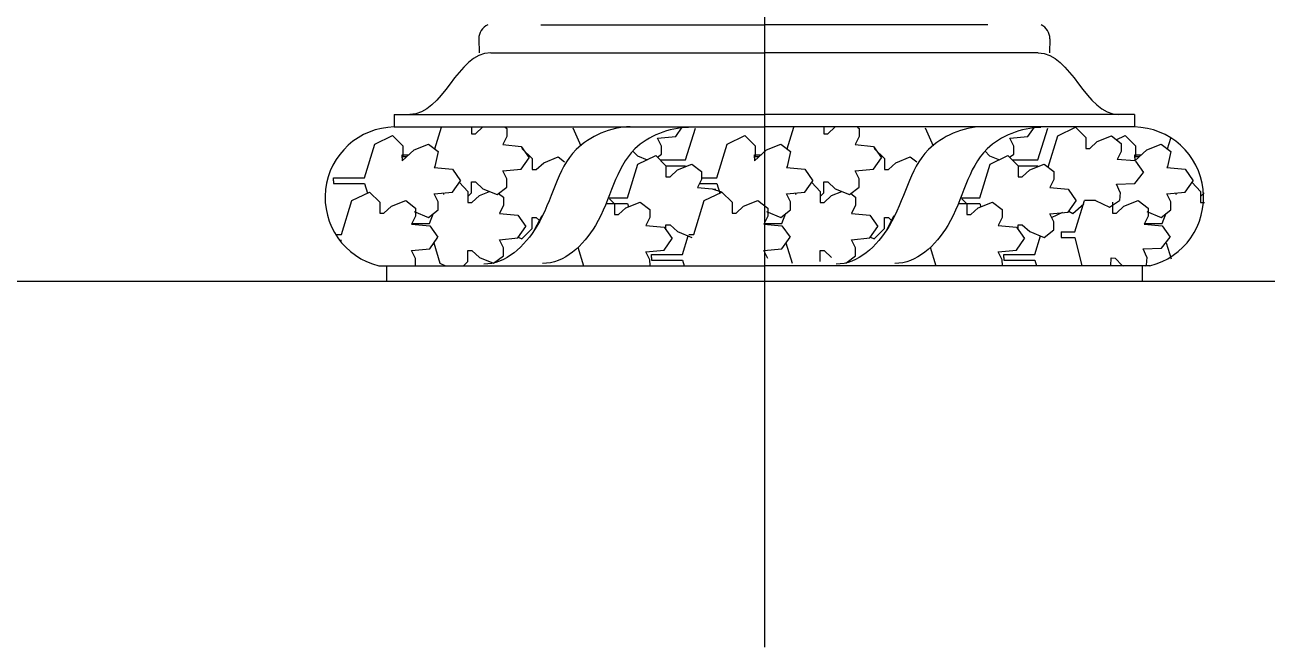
# Model space of a CAD drawing. Header units: millimetres. Extents: x 0 to 13338, y 0 to 11580.
# Drawn here: x 7698 to 8503, y 474 to 877 of the extents above; entities that cross this region are included whole.
import ezdxf

# ---------------------------------------------------------------- set-up
doc = ezdxf.new("R2010")
doc.units = ezdxf.units.MM
doc.linetypes.add('CENTER', pattern=[50.8, 31.75, -6.35, 6.35, -6.35])
doc.layers.add('axes', color=40, linetype='CENTER')
doc.layers.add('dwgmodels.com', color=250, linetype='Continuous')

# ---------------------------------------------------------------- blocks, each defined once
blk = doc.blocks.new('Public Light 9_side_dwgmodels.com')
at = {"color": 0}
for p, q in [((-144.99, 166.17), (0, 166.17)), ((144.99, 166.17), (0, 166.17)), ((-185.19, 157.11), (-185, 148)), ((185.19, 157.11), (185, 148)), ((-177.5, 148), (0, 148)), ((-173.26, 148), (0, 148)), ((177.5, 148), (0, 148)), ((173.26, 148), (0, 148)), ((-240, 108), (0, 108)), ((-240, 108), (-240, 100)), ((240, 108), (0, 108)), ((240, 108), (240, 100)), ((-240, 100), (0, 100)), ((-213.62, 85.73), (-209.32, 99.82)), ((-189.94, 99.82), (-189.94, 95.58)), ((-187.35, 95.58), (-182.52, 100.03)), ((-168.12, 99.82), (-166.94, 98.92)), ((-166.94, 98.92), (-166.94, 93.72)), ((-124.26, 99.53), (-118.93, 87.68)), ((-57.48, 93.91), (-53.35, 99.82)), ((-51.08, 78.6), (-44.57, 99.19)), ((240, 100), (0, 100)), ((14.85, 85.73), (19.15, 99.82)), ((38.53, 99.82), (38.53, 95.58)), ((41.13, 95.58), (45.95, 100.03)), ((60.36, 99.82), (61.53, 98.92)), ((61.53, 98.92), (61.53, 93.72)), ((104.22, 99.53), (109.54, 87.68)), ((170.99, 93.91), (175.13, 99.82)), ((177.39, 78.6), (183.91, 99.19)), ((190.34, 94.18), (201.84, 99.75)), ((201.84, 99.75), (208.52, 93.07)), ((-259.33, 67.01), (-252.65, 88.9)), ((-252.65, 88.9), (-241.15, 94.47)), ((-241.15, 94.47), (-234.47, 87.79)), ((-227.05, 85.19), (-217.77, 88.9)), ((-217.77, 88.9), (-211.47, 84.08)), ((-189.94, 95.58), (-187.35, 95.58)), ((-166.94, 93.72), (-169.54, 88.53)), ((-69.36, 92.8), (-57.48, 93.91)), ((-66.76, 87.6), (-69.36, 92.8)), ((-30.86, 67.01), (-24.18, 88.9)), ((-24.18, 88.9), (-12.67, 94.47)), ((-12.67, 94.47), (-6, 87.79)), ((1.42, 85.19), (10.7, 88.9)), ((10.7, 88.9), (17.01, 84.08)), ((38.53, 95.58), (41.13, 95.58)), ((61.53, 93.72), (58.94, 88.53)), ((159.12, 92.8), (170.99, 93.91)), ((161.71, 87.6), (159.12, 92.8)), ((184.15, 73.89), (190.34, 94.18)), ((208.52, 93.07), (208.52, 86.02)), ((211.12, 86.02), (215.94, 90.47)), ((215.94, 90.47), (225.22, 94.18)), ((225.22, 94.18), (231.52, 89.36)), ((228.24, 91.68), (233.99, 94.47)), ((231.52, 89.36), (231.52, 84.16)), ((233.99, 94.47), (240.67, 87.79)), ((248.09, 85.19), (257.37, 88.9)), ((257.37, 88.9), (263.68, 84.08)), ((261.52, 85.73), (263.67, 92.77)), ((-234.84, 78.14), (-227.05, 85.19)), ((-234.84, 80), (-234.84, 81.85)), ((-234.84, 81.85), (-230.67, 81.85)), ((-234.47, 87.79), (-234.47, 80.74)), ((-234.47, 80.74), (-231.87, 80.74)), ((-211.47, 84.08), (-213.68, 74.45)), ((-169.54, 88.53), (-157.66, 87.42)), ((-157.66, 87.42), (-152.47, 80)), ((-157.2, 86.12), (-150.52, 79.44)), ((-85.27, 84.25), (-82.34, 81.29)), ((-82.34, 81.29), (-76.05, 78.78)), ((-81.97, 75.91), (-70.47, 81.48)), ((-70.47, 81.48), (-63.79, 74.8)), ((-69.39, 80.4), (-66.76, 82.41)), ((-66.76, 82.41), (-66.76, 87.6)), ((-6.37, 78.14), (1.42, 85.19)), ((-6.37, 80), (-6.37, 81.85)), ((-6.37, 81.85), (-2.19, 81.85)), ((-6, 87.79), (-6, 80.74)), ((-6, 80.74), (-3.4, 80.74)), ((17.01, 84.08), (14.79, 74.45)), ((58.94, 88.53), (70.81, 87.42)), ((70.81, 87.42), (76, 80)), ((71.27, 86.12), (77.95, 79.44)), ((143.2, 84.25), (146.13, 81.29)), ((146.13, 81.29), (152.42, 78.78)), ((146.5, 75.91), (158, 81.48)), ((158, 81.48), (164.68, 74.8)), ((159.09, 80.4), (161.71, 82.41)), ((161.71, 82.41), (161.71, 87.6)), ((208.52, 86.02), (211.12, 86.02)), ((231.52, 84.16), (228.93, 78.97)), ((240.3, 78.14), (248.09, 85.19)), ((240.3, 80), (240.3, 81.85)), ((240.3, 81.85), (244.48, 81.85)), ((240.67, 87.79), (240.67, 80.74)), ((240.67, 80.74), (243.27, 80.74)), ((263.68, 84.08), (261.46, 74.45)), ((-234.84, 80), (-234.84, 78.14)), ((-213.68, 74.45), (-214.06, 73.69)), ((-214.06, 73.69), (-202.19, 72.57)), ((-202.19, 72.57), (-196.99, 65.15)), ((-169.54, 71.46), (-157.66, 72.57)), ((-157.66, 72.57), (-152.47, 80)), ((-150.52, 79.44), (-150.52, 72.39)), ((-147.92, 72.39), (-143.1, 76.84)), ((-143.1, 76.84), (-133.82, 80.55)), ((-133.82, 80.55), (-129.55, 77.28)), ((-88.65, 54.02), (-81.97, 75.91)), ((-67.59, 78.6), (-51.08, 78.6)), ((-63.88, 74.89), (-51.08, 74.89)), ((-63.79, 74.8), (-63.79, 67.75)), ((-56.37, 72.2), (-47.09, 75.91)), ((-51.08, 74.89), (-50.93, 74.38)), ((-47.09, 75.91), (-40.79, 71.09)), ((-6.37, 80), (-6.37, 78.14)), ((14.79, 74.45), (14.41, 73.69)), ((14.41, 73.69), (26.28, 72.57)), ((26.28, 72.57), (31.48, 65.15)), ((58.94, 71.46), (70.81, 72.57)), ((70.81, 72.57), (76, 80)), ((77.95, 79.44), (77.95, 72.39)), ((80.55, 72.39), (85.37, 76.84)), ((85.37, 76.84), (94.65, 80.55)), ((94.65, 80.55), (98.93, 77.28)), ((139.82, 54.02), (146.5, 75.91)), ((160.88, 78.6), (177.39, 78.6)), ((164.59, 74.89), (177.39, 74.89)), ((164.68, 74.8), (164.68, 67.75)), ((172.1, 72.2), (181.38, 75.91)), ((177.39, 74.89), (177.55, 74.38)), ((181.38, 75.91), (187.69, 71.09)), ((184.02, 73.89), (184.15, 73.89)), ((240.3, 78.14), (228.93, 78.97)), ((240.3, 80), (240.3, 78.14)), ((240.8, 77.86), (245.99, 70.44)), ((261.46, 74.45), (261.08, 73.69)), ((261.08, 73.69), (272.95, 72.57)), ((272.95, 72.57), (278.15, 65.15)), ((-279.37, 65.15), (-279.37, 67.01)), ((-279.37, 67.01), (-259.33, 67.01)), ((-279.37, 65.15), (-279.37, 63.3)), ((-202.19, 57.73), (-196.99, 65.15)), ((-166.94, 66.27), (-169.54, 71.46)), ((-166.94, 61.07), (-166.94, 66.27)), ((-150.52, 72.39), (-147.92, 72.39)), ((-63.79, 67.75), (-61.19, 67.75)), ((-61.19, 67.75), (-56.37, 72.2)), ((-40.79, 65.9), (-43.38, 60.7)), ((-40.79, 71.09), (-40.79, 65.9)), ((-40.79, 67.01), (-30.86, 67.01)), ((26.28, 57.73), (31.48, 65.15)), ((61.53, 66.27), (58.94, 71.46)), ((61.53, 61.07), (61.53, 66.27)), ((77.95, 72.39), (80.55, 72.39)), ((164.68, 67.75), (167.28, 67.75)), ((167.28, 67.75), (172.1, 72.2)), ((187.69, 65.9), (185.09, 60.7)), ((187.69, 71.09), (187.69, 65.9)), ((240.37, 63.34), (245.99, 70.44)), ((272.95, 57.73), (278.15, 65.15)), ((-279.37, 63.3), (-259.33, 63.3)), ((-267.49, 52.26), (-255.99, 57.83)), ((-259.33, 63.3), (-257.44, 57.12)), ((-255.99, 57.83), (-249.31, 51.15)), ((-214.06, 56.62), (-202.19, 57.73)), ((-211.47, 51.42), (-214.06, 56.62)), ((-208.4, 57.15), (-208.13, 56.25)), ((-197.76, 63.98), (-192.26, 58.1)), ((-192.36, 54.95), (-189.94, 57.36)), ((-192.26, 58.1), (-192.26, 51.05)), ((-189.94, 57.36), (-189.94, 64.41)), ((-189.94, 64.41), (-187.35, 64.41)), ((-187.35, 64.41), (-182.52, 59.96)), ((-184.84, 55.51), (-178.19, 58.14)), ((-182.52, 59.96), (-173.25, 56.25)), ((-173.25, 56.25), (-166.94, 61.07)), ((-172.47, 56.85), (-169.26, 54.39)), ((-43.38, 60.7), (-31.51, 59.59)), ((-42.08, 63.3), (-30.86, 63.3)), ((-39.02, 52.26), (-27.52, 57.83)), ((-27.52, 57.83), (-33.54, 59.59)), ((-30.86, 63.3), (-28.97, 57.12)), ((-27.52, 57.83), (-20.84, 51.15)), ((14.41, 56.62), (26.28, 57.73)), ((17.01, 51.42), (14.41, 56.62)), ((20.07, 57.15), (20.35, 56.25)), ((30.71, 63.98), (36.21, 58.1)), ((36.12, 54.95), (38.53, 57.36)), ((36.21, 58.1), (36.21, 51.05)), ((38.53, 57.36), (38.53, 64.41)), ((38.53, 64.41), (41.13, 64.41)), ((41.13, 64.41), (45.95, 59.96)), ((43.63, 55.51), (50.29, 58.14)), ((45.95, 59.96), (55.23, 56.25)), ((55.23, 56.25), (61.53, 61.07)), ((56.01, 56.85), (59.21, 54.39)), ((185.09, 60.7), (196.96, 59.59)), ((196.96, 59.59), (202.16, 52.17)), ((228.45, 62.93), (240.37, 63.34)), ((230.73, 57.59), (228.45, 62.93)), ((230.73, 57.59), (230.42, 52.41)), ((261.08, 56.62), (272.95, 57.73)), ((263.68, 51.42), (261.08, 56.62)), ((266.74, 57.15), (267.02, 56.25)), ((277.38, 63.98), (282.88, 58.1)), ((282.79, 54.95), (285.2, 57.36)), ((282.88, 58.1), (282.88, 51.05)), ((-274.17, 30.37), (-267.49, 52.26)), ((-249.31, 51.15), (-249.31, 44.1)), ((-246.71, 44.1), (-241.89, 48.55)), ((-241.89, 48.55), (-232.61, 52.26)), ((-232.61, 52.26), (-226.31, 47.44)), ((-211.47, 46.23), (-211.47, 51.42)), ((-192.26, 51.05), (-189.67, 51.05)), ((-189.67, 51.05), (-184.84, 55.51)), ((-169.26, 49.2), (-171.86, 44)), ((-169.26, 54.39), (-169.26, 49.2)), ((-102.8, 50.31), (-88.65, 50.31)), ((-101.46, 54.02), (-88.65, 54.02)), ((-100.33, 53.36), (-97.18, 50.22)), ((-97.18, 50.22), (-97.18, 43.17)), ((-89.76, 47.62), (-80.49, 51.33)), ((-88.65, 50.31), (-88.04, 48.31)), ((-80.49, 51.33), (-74.18, 46.51)), ((-45.7, 30.37), (-39.02, 52.26)), ((-20.84, 51.15), (-20.84, 44.1)), ((-18.24, 44.1), (-13.42, 48.55)), ((-13.42, 48.55), (-4.14, 52.26)), ((-4.14, 52.26), (2.17, 47.44)), ((17.01, 46.23), (17.01, 51.42)), ((36.21, 51.05), (38.81, 51.05)), ((38.81, 51.05), (43.63, 55.51)), ((59.21, 49.2), (56.62, 44)), ((59.21, 54.39), (59.21, 49.2)), ((125.67, 50.31), (139.82, 50.31)), ((127.01, 54.02), (139.82, 54.02)), ((128.15, 53.36), (131.29, 50.22)), ((131.29, 50.22), (131.29, 43.17)), ((138.71, 47.62), (147.99, 51.33)), ((139.82, 50.31), (140.43, 48.31)), ((147.99, 51.33), (154.29, 46.51)), ((196.96, 44.75), (202.16, 52.17)), ((200.17, 43.8), (207.24, 50.07)), ((201.46, 31.97), (207.65, 52.26)), ((214.8, 52.22), (207.65, 52.26)), ((214.8, 52.22), (223.84, 47.97)), ((223.84, 47.97), (230.42, 52.41)), ((225.83, 51.15), (225.83, 44.1)), ((228.43, 44.1), (233.25, 48.55)), ((233.25, 48.55), (242.53, 52.26)), ((242.53, 52.26), (248.83, 47.44)), ((263.68, 46.23), (263.68, 51.42)), ((282.88, 51.05), (285.48, 51.05)), ((-249.31, 44.1), (-246.71, 44.1)), ((-226.31, 42.24), (-228.9, 37.05)), ((-227.05, 45.12), (-217.77, 41.41)), ((-226.31, 47.44), (-226.31, 42.24)), ((-217.77, 41.41), (-211.47, 46.23)), ((-217.12, 37.33), (-214.6, 44.06)), ((-171.86, 44), (-159.98, 42.89)), ((-159.98, 42.89), (-154.79, 35.47)), ((-150.52, 34.17), (-150.52, 41.22)), ((-150.52, 41.22), (-147.92, 41.22)), ((-148.82, 33.76), (-144.18, 42.69)), ((-147.92, 41.22), (-145.91, 39.36)), ((-97.18, 43.17), (-94.59, 43.17)), ((-94.59, 43.17), (-89.76, 47.62)), ((-74.18, 41.31), (-76.78, 36.12)), ((-74.18, 46.51), (-74.18, 41.31)), ((-20.84, 44.1), (-18.24, 44.1)), ((2.17, 42.24), (-0.43, 37.05)), ((1.42, 45.12), (10.7, 41.41)), ((2.17, 47.44), (2.17, 42.24)), ((10.7, 41.41), (17.01, 46.23)), ((11.35, 37.33), (13.88, 44.06)), ((56.62, 44), (68.49, 42.89)), ((68.49, 42.89), (73.69, 35.47)), ((77.95, 34.17), (77.95, 41.22)), ((77.95, 41.22), (80.55, 41.22)), ((79.66, 33.76), (84.29, 42.69)), ((80.55, 41.22), (82.57, 39.36)), ((131.29, 43.17), (133.89, 43.17)), ((133.89, 43.17), (138.71, 47.62)), ((154.29, 41.31), (151.7, 36.12)), ((154.29, 46.51), (154.29, 41.31)), ((185.09, 43.63), (196.96, 44.75)), ((187.69, 38.44), (185.09, 43.63)), ((186.29, 41.24), (193.53, 44.75)), ((197.39, 45.36), (200.17, 43.8)), ((225.83, 44.1), (228.43, 44.1)), ((248.83, 42.24), (246.24, 37.05)), ((248.09, 45.12), (257.37, 41.41)), ((248.83, 47.44), (248.83, 42.24)), ((257.37, 41.41), (263.68, 46.23)), ((258.02, 37.33), (260.55, 44.06)), ((-228.9, 37.05), (-217.03, 35.93)), ((-228.76, 37.33), (-217.12, 37.33)), ((-217.03, 35.93), (-211.84, 28.51)), ((-159.98, 28.05), (-154.79, 35.47)), ((-157.2, 27.49), (-150.52, 34.17)), ((-76.78, 36.12), (-64.9, 35.01)), ((-64.9, 35.01), (-59.71, 27.59)), ((-63.79, 33.42), (-63.79, 36.58)), ((-63.79, 36.58), (-61.19, 36.58)), ((-61.19, 36.58), (-56.37, 32.13)), ((-0.43, 37.05), (11.44, 35.93)), ((-0.29, 37.33), (11.35, 37.33)), ((11.44, 35.93), (16.64, 28.51)), ((68.49, 28.05), (73.69, 35.47)), ((71.27, 27.49), (77.95, 34.17)), ((151.7, 36.12), (163.57, 35.01)), ((163.57, 35.01), (168.76, 27.59)), ((164.68, 33.42), (164.68, 36.58)), ((164.68, 36.58), (167.28, 36.58)), ((167.28, 36.58), (172.1, 32.13)), ((181.38, 28.42), (187.69, 33.24)), ((187.69, 33.24), (187.69, 38.44)), ((246.24, 37.05), (258.11, 35.93)), ((246.38, 37.33), (258.02, 37.33)), ((258.11, 35.93), (263.31, 28.51)), ((-277.46, 30.37), (-274.17, 30.37)), ((-275.61, 26.66), (-274.17, 26.66)), ((-217.03, 21.09), (-211.84, 28.51)), ((-214.43, 24.8), (-210.44, 11.72)), ((-171.86, 26.94), (-159.98, 28.05)), ((-169.26, 21.74), (-171.86, 26.94)), ((-159.57, 28.64), (-157.2, 27.49)), ((-64.9, 20.16), (-59.71, 27.59)), ((-56.37, 32.13), (-47.09, 28.42)), ((-53.12, 17.29), (-49.44, 29.36)), ((-48.99, 30.37), (-45.7, 30.37)), ((11.44, 21.09), (16.64, 28.51)), ((14.04, 24.8), (18.03, 11.72)), ((56.62, 26.94), (68.49, 28.05)), ((59.21, 21.74), (56.62, 26.94)), ((68.9, 28.64), (71.27, 27.49)), ((163.57, 20.16), (168.76, 27.59)), ((172.1, 32.13), (181.38, 28.42)), ((175.35, 17.29), (179.03, 29.36)), ((192.49, 31.97), (201.46, 31.97)), ((192.49, 31.97), (192.49, 28.26)), ((192.49, 28.26), (201.48, 28.26)), ((201.48, 28.26), (205.88, 10)), ((257.68, 21.41), (263.31, 28.51)), ((260.71, 24.8), (263.85, 14.49)), ((-228.9, 19.98), (-217.03, 21.09)), ((-226.31, 14.78), (-228.9, 19.98)), ((-192.26, 12.84), (-192.26, 19.89)), ((-192.26, 19.89), (-189.67, 19.89)), ((-189.67, 19.89), (-184.84, 15.43)), ((-175.57, 11.72), (-169.26, 16.55)), ((-169.26, 16.55), (-169.26, 21.74)), ((-120.9, 21.99), (-117.25, 10)), ((-76.78, 19.05), (-64.9, 20.16)), ((-74.18, 13.86), (-76.78, 19.05)), ((-73.16, 15.43), (-73.16, 17.29)), ((-73.16, 17.29), (-53.12, 17.29)), ((-0.43, 19.98), (11.44, 21.09)), ((2.17, 14.78), (-0.43, 19.98)), ((36.21, 12.84), (36.21, 19.89)), ((36.21, 19.89), (38.81, 19.89)), ((38.81, 19.89), (43.63, 15.43)), ((52.91, 11.72), (59.21, 16.55)), ((59.21, 16.55), (59.21, 21.74)), ((107.57, 21.99), (111.23, 10)), ((151.7, 19.05), (163.57, 20.16)), ((154.29, 13.86), (151.7, 19.05)), ((155.31, 15.43), (155.31, 17.29)), ((155.31, 17.29), (175.35, 17.29)), ((245.76, 21.01), (257.68, 21.41)), ((248.04, 15.67), (245.76, 21.01)), ((-250, 10), (0, 10)), ((-250, 10), (0, 10)), ((-245, 10), (-245, 0)), ((-226.31, 9.59), (-226.31, 14.78)), ((-210.44, 11.72), (-206.88, 10)), ((-195.1, 10), (-192.26, 12.84)), ((-184.84, 15.43), (-175.57, 11.72)), ((-74.11, 10.23), (-74.18, 13.86)), ((-73.16, 15.43), (-73.16, 13.58)), ((-73.16, 13.58), (-53.12, 13.58)), ((-53.12, 13.58), (-52.03, 10)), ((250, 10), (0, 10)), ((250, 10), (0, 10)), ((154.37, 10.23), (154.29, 13.86)), ((155.31, 15.43), (155.31, 13.58)), ((155.31, 13.58), (175.35, 13.58)), ((175.35, 13.58), (176.44, 10)), ((224.66, 10), (224.97, 15.19)), ((224.97, 15.19), (227.56, 15.03)), ((227.56, 15.03), (232.11, 10.3)), ((232.11, 10.3), (232.75, 10)), ((245, 10), (245, 0)), ((247.02, 10), (247.74, 10.48)), ((248.04, 15.67), (247.74, 10.48))]:
    blk.add_line(p, q, dxfattribs=at)
blk.add_lwpolyline([(-245, 0), (245, 0)], dxfattribs=at)
for centre, radius, start, end in [((-175.19, 157.11), 10, 115.10152, 180), ((175.19, 157.11), 10, 0, 64.89848), ((-239.25, 54.36), 45.64, 90.93641, 256.38321), ((239.25, 54.36), 45.64, 283.61679, 89.06359)]:
    blk.add_arc(centre, radius, start, end, dxfattribs=at)
for points, start_tangent, end_tangent in [([(-177.5, 148), (-230, 108)], (-1, 0), (-1, 0)), ([(177.5, 148), (230, 108)], (1, 0), (1, 0)), ([(-86.99, 100.05), (-122.04, 85.28), (-147.55, 35.66), (-181.87, 11.07)], (-0.999974, -0.007143), (-0.999913, 0.013157)), ([(-49.23, 99.66), (-84.01, 85.75), (-109.52, 36.12), (-143.84, 11.54)], (-0.999974, -0.007143), (-0.999913, 0.013157)), ([(141.49, 100.05), (106.43, 85.28), (80.92, 35.66), (46.6, 11.07)], (-0.999974, -0.007143), (-0.999913, 0.013157)), ([(179.25, 99.66), (144.46, 85.75), (118.95, 36.12), (84.63, 11.54)], (-0.999974, -0.007143), (-0.999913, 0.013157))]:
    blk.add_spline(points, degree=3, dxfattribs=dict(at, start_tangent=start_tangent, end_tangent=end_tangent))
at = {"layer": 'axes', "ltscale": 0.1}
blk.add_line((0, 4989.03), (0, -116.87), dxfattribs=at)

msp = doc.modelspace()

# ---------------------------------------------------------------- linework, layer by layer
at = {"color": 0}
msp.add_line((2161.24, 710.8), (13301.14, 710.8), dxfattribs=at)
at = {"layer": 'dwgmodels.com', "ltscale": 0.1}
msp.add_line((8177.38, 5579.54), (8177.38, 473.65), dxfattribs=at)

# ---------------------------------------------------------------- block references
at = {"layer": 'dwgmodels.com'}
msp.add_blockref('Public Light 9_side_dwgmodels.com', (8177.38, 710.8), dxfattribs=at)

doc.saveas('drawing.dxf')
